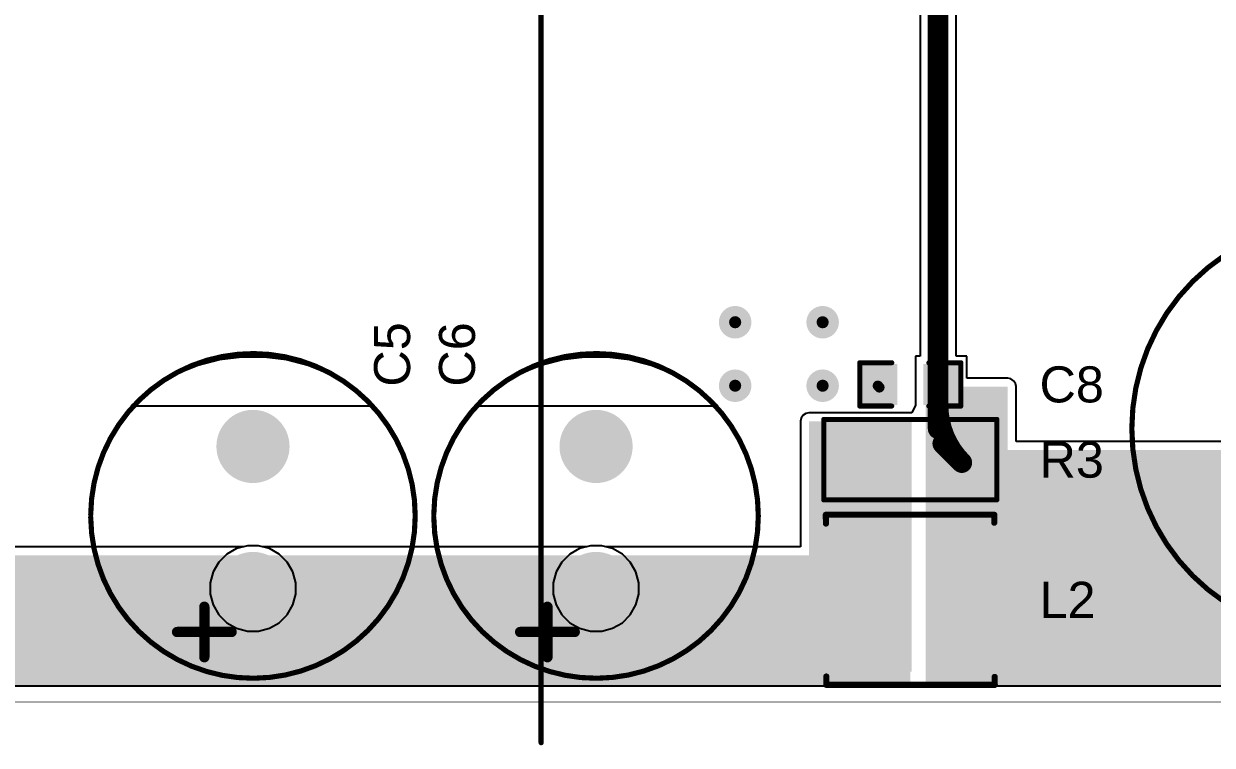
# Model space of a CAD drawing. Header units: inches. Extents: x 0 to 207, y -1 to 213.
# Drawn here: x 2.022 to 3.175, y -1.317 to -0.618 of the extents above; entities that cross this region are included whole.
import ezdxf

# ---------------------------------------------------------------- set-up
doc = ezdxf.new("R2010")
doc.units = ezdxf.units.IN
doc.header["$MEASUREMENT"] = 0
for name, color, linetype in [('Board Outline', 216, 'Continuous'), ('Bottom Layer', 5, 'Continuous'), ('Bottom Solder', 6, 'Continuous'), ('Multi-Layer', 9, 'Continuous'), ('Pad Holes', 156, 'Continuous'), ('Top Layer', 1, 'Continuous'), ('Top Overlay', 2, 'Continuous'), ('Top Paste', 8, 'Continuous'), ('Top Solder', 216, 'Continuous'), ('Via Holes', 16, 'Continuous')]:
    doc.layers.add(name, color=color, linetype=linetype)
doc.styles.add('Arial', font='', dxfattribs={"height": 0.2})
doc.styles.get('Arial').set_extended_font_data('Arial')

# ---------------------------------------------------------------- blocks, each defined once
blk = doc.blocks.new('R___1206_31')
at = {"layer": 'Top Layer'}
for points in [[(-0.08, 0.035), (-0.02, 0.035), (-0.02, -0.035), (-0.08, -0.035)], [(0.02, 0.035), (0.08, 0.035), (0.08, -0.035), (0.02, -0.035)]]:
    blk.add_hatch(color=1, dxfattribs=at).paths.add_polyline_path(points)
at = {"layer": 'Top Paste'}
for points in [[(-0.08, 0.035), (-0.02, 0.035), (-0.02, -0.035), (-0.08, -0.035)], [(0.02, 0.035), (0.08, 0.035), (0.08, -0.035), (0.02, -0.035)]]:
    blk.add_hatch(color=8, dxfattribs=at).paths.add_polyline_path(points)
at = {"layer": 'Top Solder'}
for points in [[(-0.084, 0.039), (-0.016, 0.039), (-0.016, -0.039), (-0.084, -0.039)], [(0.016, 0.039), (0.084, 0.039), (0.084, -0.039), (0.016, -0.039)]]:
    blk.add_hatch(color=216, dxfattribs=at).paths.add_polyline_path(points)
at = {"layer": 'Top Overlay'}
for points in [[(-0.084, -0.039, 0.005, 0.005, 0), (-0.084, 0.039, 0.005, 0.005, 0)], [(-0.084, 0.039, 0.005, 0.005, 0), (0.084, 0.039, 0.005, 0.005, 0)], [(0.084, -0.039, 0.005, 0.005, 0), (0.084, 0.039, 0.005, 0.005, 0)], [(-0.084, -0.039, 0.005, 0.005, 0), (0.084, -0.039, 0.005, 0.005, 0)]]:
    blk.add_lwpolyline(points, format="xyseb", dxfattribs=at)
for points in [[(-0.08525, 0.039, 0.0025, 0.0025, 1), (-0.08275, 0.039, 0.0025, 0.0025, 1)], [(-0.08525, 0.039, 0.0025, 0.0025, 1), (-0.08275, 0.039, 0.0025, 0.0025, 1)], [(0.08275, 0.039, 0.0025, 0.0025, 1), (0.08525, 0.039, 0.0025, 0.0025, 1)], [(0.08275, 0.039, 0.0025, 0.0025, 1), (0.08525, 0.039, 0.0025, 0.0025, 1)], [(-0.08525, -0.039, 0.0025, 0.0025, 1), (-0.08275, -0.039, 0.0025, 0.0025, 1)], [(-0.08525, -0.039, 0.0025, 0.0025, 1), (-0.08275, -0.039, 0.0025, 0.0025, 1)], [(0.08275, -0.039, 0.0025, 0.0025, 1), (0.08525, -0.039, 0.0025, 0.0025, 1)], [(0.08275, -0.039, 0.0025, 0.0025, 1), (0.08525, -0.039, 0.0025, 0.0025, 1)]]:
    blk.add_lwpolyline(points, format="xyseb", close=True, dxfattribs=at)
blk = doc.blocks.new('CR4030_1R0N_39')
at = {"layer": 'Top Layer'}
for points in [[(-0.0945, 0.0689), (-0.0315, 0.0689), (-0.0315, -0.0689), (-0.0945, -0.0689)], [(0.0315, 0.0689), (0.0945, 0.0689), (0.0945, -0.0689), (0.0315, -0.0689)]]:
    blk.add_hatch(color=1, dxfattribs=at).paths.add_polyline_path(points)
at = {"layer": 'Top Paste'}
for points in [[(-0.0945, 0.0689), (-0.0315, 0.0689), (-0.0315, -0.0689), (-0.0945, -0.0689)], [(0.0315, 0.0689), (0.0945, 0.0689), (0.0945, -0.0689), (0.0315, -0.0689)]]:
    blk.add_hatch(color=8, dxfattribs=at).paths.add_polyline_path(points)
at = {"layer": 'Top Solder'}
for points in [[(-0.0965, 0.0709), (-0.0295, 0.0709), (-0.0295, -0.0709), (-0.0965, -0.0709)], [(0.0295, 0.0709), (0.0965, 0.0709), (0.0965, -0.0709), (0.0295, -0.0709)]]:
    blk.add_hatch(color=216, dxfattribs=at).paths.add_polyline_path(points)
at = {"layer": 'Top Overlay'}
for points in [[(-0.082, 0.0825, 0.00591, 0.00591, 0), (-0.0819, 0.074, 0.00591, 0.00591, 0)], [(-0.082, 0.0825, 0.00591, 0.00591, 0), (0.0815, 0.0825, 0.00591, 0.00591, 0)], [(0.0815, 0.0748, 0.00591, 0.00591, 0), (0.0815, 0.0825, 0.00591, 0.00591, 0)], [(-0.0815, -0.0825, 0.00591, 0.00591, 0), (-0.0815, -0.0744, 0.00591, 0.00591, 0)], [(-0.0815, -0.0825, 0.00591, 0.00591, 0), (0.082, -0.0825, 0.00591, 0.00591, 0)], [(0.0819, -0.0748, 0.00591, 0.00591, 0), (0.082, -0.0825, 0.00591, 0.00591, 0)]]:
    blk.add_lwpolyline(points, format="xyseb", dxfattribs=at)
for points in [[(-0.0835, 0.0825, 0.00295, 0.00295, 1), (-0.0805, 0.0825, 0.00295, 0.00295, 1)], [(-0.0835, 0.0825, 0.00295, 0.00295, 1), (-0.0805, 0.0825, 0.00295, 0.00295, 1)], [(0.08, 0.0825, 0.00295, 0.00295, 1), (0.083, 0.0825, 0.00295, 0.00295, 1)], [(0.08, 0.0825, 0.00295, 0.00295, 1), (0.083, 0.0825, 0.00295, 0.00295, 1)], [(-0.0834, 0.074, 0.00295, 0.00295, 1), (-0.0804, 0.074, 0.00295, 0.00295, 1)], [(0.08, 0.0748, 0.00295, 0.00295, 1), (0.083, 0.0748, 0.00295, 0.00295, 1)], [(-0.083, -0.0744, 0.00295, 0.00295, 1), (-0.08, -0.0744, 0.00295, 0.00295, 1)], [(-0.083, -0.0825, 0.00295, 0.00295, 1), (-0.08, -0.0825, 0.00295, 0.00295, 1)], [(-0.083, -0.0825, 0.00295, 0.00295, 1), (-0.08, -0.0825, 0.00295, 0.00295, 1)], [(0.0804, -0.0748, 0.00295, 0.00295, 1), (0.0834, -0.0748, 0.00295, 0.00295, 1)], [(0.0805, -0.0825, 0.00295, 0.00295, 1), (0.0835, -0.0825, 0.00295, 0.00295, 1)], [(0.0805, -0.0825, 0.00295, 0.00295, 1), (0.0835, -0.0825, 0.00295, 0.00295, 1)]]:
    blk.add_lwpolyline(points, format="xyseb", close=True, dxfattribs=at)
blk = doc.blocks.new('ELXZ350ELL471MJ20S_66')
at = {"layer": 'Bottom Layer'}
blk.add_hatch(color=5, dxfattribs=at).paths.add_polyline_path([(-0.1439, 0.0354), (-0.0731, 0.0354), (-0.0731, -0.0354), (-0.1439, -0.0354)])
h = blk.add_hatch(color=5, dxfattribs=at)
edge = h.paths.add_edge_path()
edge.add_arc((0.1085, 0), 0.0354, 0, 360)
at = {"layer": 'Bottom Solder'}
blk.add_hatch(color=6, dxfattribs=at).paths.add_polyline_path([(-0.1479, 0.0394), (-0.0691, 0.0394), (-0.0691, -0.0394), (-0.1479, -0.0394)])
h = blk.add_hatch(color=6, dxfattribs=at)
edge = h.paths.add_edge_path()
edge.add_arc((0.1085, 0), 0.0394, 0, 360)
at = {"layer": 'Multi-Layer'}
blk.add_hatch(color=9, dxfattribs=at).paths.add_polyline_path([(-0.1439, 0.0354), (-0.0731, 0.0354), (-0.0731, -0.0354), (-0.1439, -0.0354)])
h = blk.add_hatch(color=9, dxfattribs=at)
edge = h.paths.add_edge_path()
edge.add_arc((0.1085, 0), 0.0354, 0, 360)
at = {"layer": 'Pad Holes'}
h = blk.add_hatch(color=7, dxfattribs=at)
edge = h.paths.add_edge_path()
edge.add_arc((-0.1085, 0), 0.0205, 0, 360)
h = blk.add_hatch(color=7, dxfattribs=at)
edge = h.paths.add_edge_path()
edge.add_arc((0.1085, 0), 0.0205, 0, 360)
at = {"layer": 'Top Layer'}
blk.add_hatch(color=1, dxfattribs=at).paths.add_polyline_path([(-0.1439, 0.0354), (-0.0731, 0.0354), (-0.0731, -0.0354), (-0.1439, -0.0354)])
h = blk.add_hatch(color=1, dxfattribs=at)
edge = h.paths.add_edge_path()
edge.add_arc((0.1085, 0), 0.0354, 0, 360)
at = {"layer": 'Top Solder'}
blk.add_hatch(color=216, dxfattribs=at).paths.add_polyline_path([(-0.1479, 0.0394), (-0.0691, 0.0394), (-0.0691, -0.0394), (-0.1479, -0.0394)])
h = blk.add_hatch(color=216, dxfattribs=at)
edge = h.paths.add_edge_path()
edge.add_arc((0.1085, 0), 0.0394, 0, 360)
at = {"layer": 'Top Overlay'}
for points in [[(0.202, 0, 0.005, 0.005, 1), (-0.202, 0, 0.005, 0.005, 1)], [(-0.2323, 0.019, 0.0025, 0.0025, 1), (-0.2298, 0.019, 0.0025, 0.0025, 1)], [(-0.2512, 0, 0.0025, 0.0025, 1), (-0.2487, 0, 0.0025, 0.0025, 1)], [(-0.2132, 0, 0.0025, 0.0025, 1), (-0.2107, 0, 0.0025, 0.0025, 1)], [(-0.2032, 0, 0.0025, 0.0025, 1), (-0.2008, 0, 0.0025, 0.0025, 1)], [(0.2008, 0, 0.0025, 0.0025, 1), (0.2032, 0, 0.0025, 0.0025, 1)], [(-0.2323, -0.019, 0.0025, 0.0025, 1), (-0.2298, -0.019, 0.0025, 0.0025, 1)]]:
    blk.add_lwpolyline(points, format="xyseb", close=True, dxfattribs=at)
for points in [[(-0.231, 0.019, 0.005, 0.005, 0), (-0.231, -0.019, 0.005, 0.005, 0)], [(-0.25, 0, 0.005, 0.005, 0), (-0.212, 0, 0.005, 0.005, 0)]]:
    blk.add_lwpolyline(points, format="xyseb", dxfattribs=at)
blk = doc.blocks.new('C___0603_68')
at = {"layer": 'Top Layer'}
for points in [[(-0.015, 0.0175), (-0.015, -0.0175), (-0.045, -0.0175), (-0.045, 0.0175)], [(0.045, 0.0175), (0.045, -0.0175), (0.015, -0.0175), (0.015, 0.0175)]]:
    blk.add_hatch(color=1, dxfattribs=at).paths.add_polyline_path(points)
at = {"layer": 'Top Paste'}
for points in [[(-0.015, 0.0175), (-0.015, -0.0175), (-0.045, -0.0175), (-0.045, 0.0175)], [(0.045, 0.0175), (0.045, -0.0175), (0.015, -0.0175), (0.015, 0.0175)]]:
    blk.add_hatch(color=8, dxfattribs=at).paths.add_polyline_path(points)
at = {"layer": 'Top Solder'}
for points in [[(-0.0126, 0.0199), (-0.0126, -0.0199), (-0.0474, -0.0199), (-0.0474, 0.0199)], [(0.0474, 0.0199), (0.0474, -0.0199), (0.0126, -0.0199), (0.0126, 0.0199)]]:
    blk.add_hatch(color=216, dxfattribs=at).paths.add_polyline_path(points)
at = {"layer": 'Top Overlay'}
for points in [[(-0.049, 0.021, 0.005, 0.005, 0), (-0.018, 0.021, 0.005, 0.005, 0)], [(-0.049, -0.021, 0.005, 0.005, 0), (-0.049, 0.021, 0.005, 0.005, 0)], [(0.018, 0.021, 0.005, 0.005, 0), (0.049, 0.021, 0.005, 0.005, 0)], [(0.049, -0.021, 0.005, 0.005, 0), (0.049, 0.021, 0.005, 0.005, 0)], [(-0.049, -0.021, 0.005, 0.005, 0), (-0.018, -0.021, 0.005, 0.005, 0)], [(0.018, -0.021, 0.005, 0.005, 0), (0.049, -0.021, 0.005, 0.005, 0)]]:
    blk.add_lwpolyline(points, format="xyseb", dxfattribs=at)
for points in [[(-0.0503, 0.021, 0.0025, 0.0025, 1), (-0.0478, 0.021, 0.0025, 0.0025, 1)], [(-0.0503, 0.021, 0.0025, 0.0025, 1), (-0.0478, 0.021, 0.0025, 0.0025, 1)], [(-0.0192, 0.021, 0.0025, 0.0025, 1), (-0.0168, 0.021, 0.0025, 0.0025, 1)], [(0.0168, 0.021, 0.0025, 0.0025, 1), (0.0192, 0.021, 0.0025, 0.0025, 1)], [(0.0478, 0.021, 0.0025, 0.0025, 1), (0.0503, 0.021, 0.0025, 0.0025, 1)], [(0.0478, 0.021, 0.0025, 0.0025, 1), (0.0503, 0.021, 0.0025, 0.0025, 1)], [(-0.0503, -0.021, 0.0025, 0.0025, 1), (-0.0478, -0.021, 0.0025, 0.0025, 1)], [(-0.0503, -0.021, 0.0025, 0.0025, 1), (-0.0478, -0.021, 0.0025, 0.0025, 1)], [(-0.0192, -0.021, 0.0025, 0.0025, 1), (-0.0168, -0.021, 0.0025, 0.0025, 1)], [(0.0168, -0.021, 0.0025, 0.0025, 1), (0.0192, -0.021, 0.0025, 0.0025, 1)], [(0.0478, -0.021, 0.0025, 0.0025, 1), (0.0503, -0.021, 0.0025, 0.0025, 1)], [(0.0478, -0.021, 0.0025, 0.0025, 1), (0.0503, -0.021, 0.0025, 0.0025, 1)]]:
    blk.add_lwpolyline(points, format="xyseb", close=True, dxfattribs=at)
blk = doc.blocks.new('35ZLH220MEFC8X11_5_70')
at = {"layer": 'Bottom Layer'}
h = blk.add_hatch(color=5, dxfattribs=at)
edge = h.paths.add_edge_path()
edge.add_arc((-0.0689, 0), 0.0315, 0, 360)
h = blk.add_hatch(color=5, dxfattribs=at)
edge = h.paths.add_edge_path()
edge.add_arc((0.0689, 0), 0.0315, 0, 360)
at = {"layer": 'Bottom Solder'}
h = blk.add_hatch(color=6, dxfattribs=at)
edge = h.paths.add_edge_path()
edge.add_arc((-0.0689, 0), 0.0355, 0, 360)
h = blk.add_hatch(color=6, dxfattribs=at)
edge = h.paths.add_edge_path()
edge.add_arc((0.0689, 0), 0.0355, 0, 360)
at = {"layer": 'Multi-Layer'}
h = blk.add_hatch(color=9, dxfattribs=at)
edge = h.paths.add_edge_path()
edge.add_arc((-0.0689, 0), 0.0315, 0, 360)
h = blk.add_hatch(color=9, dxfattribs=at)
edge = h.paths.add_edge_path()
edge.add_arc((0.0689, 0), 0.0315, 0, 360)
at = {"layer": 'Pad Holes'}
h = blk.add_hatch(color=7, dxfattribs=at)
edge = h.paths.add_edge_path()
edge.add_arc((-0.0689, 0), 0.0197, 0, 360)
h = blk.add_hatch(color=7, dxfattribs=at)
edge = h.paths.add_edge_path()
edge.add_arc((0.0689, 0), 0.0197, 0, 360)
at = {"layer": 'Top Layer'}
h = blk.add_hatch(color=1, dxfattribs=at)
edge = h.paths.add_edge_path()
edge.add_arc((-0.0689, 0), 0.0315, 0, 360)
h = blk.add_hatch(color=1, dxfattribs=at)
edge = h.paths.add_edge_path()
edge.add_arc((0.0689, 0), 0.0315, 0, 360)
at = {"layer": 'Top Solder'}
h = blk.add_hatch(color=216, dxfattribs=at)
edge = h.paths.add_edge_path()
edge.add_arc((-0.0689, 0), 0.0355, 0, 360)
h = blk.add_hatch(color=216, dxfattribs=at)
edge = h.paths.add_edge_path()
edge.add_arc((0.0689, 0), 0.0355, 0, 360)
at = {"layer": 'Top Overlay'}
for p, q in [((0.1083, 0.1181), (0.1083, -0.1181)), ((0.1158, 0.1102), (0.1083, 0.1181)), ((0.1083, 0.1181), (0.1083, 0.1181)), ((0.1287, 0.0927), (0.1158, 0.1102)), ((0.1392, 0.0737), (0.1287, 0.0927)), ((0.1473, 0.0535), (0.1392, 0.0737)), ((0.1528, 0.0325), (0.1473, 0.0535)), ((0.1555, 0.0109), (0.1528, 0.0325)), ((0.1555, -0.0109), (0.1555, 0.0109)), ((0.1528, -0.0325), (0.1555, -0.0109)), ((0.1473, -0.0535), (0.1528, -0.0325)), ((0.1392, -0.0737), (0.1473, -0.0535)), ((0.1287, -0.0927), (0.1392, -0.0737)), ((0.1158, -0.1102), (0.1287, -0.0927)), ((0.1083, -0.1181), (0.1158, -0.1102))]:
    blk.add_line(p, q, dxfattribs=at)
for points in [[(0.0029, 0.1575, 0.005, 0.005, -224.974584), (0.0001, 0.1575, 0.005, 0.005, 0)], [(-0.1111, 0.0737, 0.01, 0.01, 0), (-0.1111, 0.0207, 0.01, 0.01, 0)], [(-0.1356, 0.0472, 0.01, 0.01, 0), (-0.0866, 0.0472, 0.01, 0.01, 0)]]:
    blk.add_lwpolyline(points, format="xyseb", dxfattribs=at)
for points in [[(-0.0011, 0.1575, 0.0025, 0.0025, 1), (0.0014, 0.1575, 0.0025, 0.0025, 1)], [(0.0017, 0.1575, 0.0025, 0.0025, 1), (0.0042, 0.1575, 0.0025, 0.0025, 1)], [(-0.1136, 0.0737, 0.005, 0.005, 1), (-0.1086, 0.0737, 0.005, 0.005, 1)], [(-0.1381, 0.0472, 0.005, 0.005, 1), (-0.1331, 0.0472, 0.005, 0.005, 1)], [(-0.0891, 0.0472, 0.005, 0.005, 1), (-0.0841, 0.0472, 0.005, 0.005, 1)], [(-0.1136, 0.0207, 0.005, 0.005, 1), (-0.1086, 0.0207, 0.005, 0.005, 1)]]:
    blk.add_lwpolyline(points, format="xyseb", close=True, dxfattribs=at)
blk = doc.blocks.new('35ZLH220MEFC8X11_5_71')
at = {"layer": 'Bottom Layer'}
h = blk.add_hatch(color=5, dxfattribs=at)
edge = h.paths.add_edge_path()
edge.add_arc((-0.0689, 0), 0.0315, 0, 360)
h = blk.add_hatch(color=5, dxfattribs=at)
edge = h.paths.add_edge_path()
edge.add_arc((0.0689, 0), 0.0315, 0, 360)
at = {"layer": 'Bottom Solder'}
h = blk.add_hatch(color=6, dxfattribs=at)
edge = h.paths.add_edge_path()
edge.add_arc((-0.0689, 0), 0.0355, 0, 360)
h = blk.add_hatch(color=6, dxfattribs=at)
edge = h.paths.add_edge_path()
edge.add_arc((0.0689, 0), 0.0355, 0, 360)
at = {"layer": 'Multi-Layer'}
h = blk.add_hatch(color=9, dxfattribs=at)
edge = h.paths.add_edge_path()
edge.add_arc((-0.0689, 0), 0.0315, 0, 360)
h = blk.add_hatch(color=9, dxfattribs=at)
edge = h.paths.add_edge_path()
edge.add_arc((0.0689, 0), 0.0315, 0, 360)
at = {"layer": 'Pad Holes'}
h = blk.add_hatch(color=7, dxfattribs=at)
edge = h.paths.add_edge_path()
edge.add_arc((-0.0689, 0), 0.0197, 0, 360)
h = blk.add_hatch(color=7, dxfattribs=at)
edge = h.paths.add_edge_path()
edge.add_arc((0.0689, 0), 0.0197, 0, 360)
at = {"layer": 'Top Layer'}
h = blk.add_hatch(color=1, dxfattribs=at)
edge = h.paths.add_edge_path()
edge.add_arc((-0.0689, 0), 0.0315, 0, 360)
h = blk.add_hatch(color=1, dxfattribs=at)
edge = h.paths.add_edge_path()
edge.add_arc((0.0689, 0), 0.0315, 0, 360)
at = {"layer": 'Top Solder'}
h = blk.add_hatch(color=216, dxfattribs=at)
edge = h.paths.add_edge_path()
edge.add_arc((-0.0689, 0), 0.0355, 0, 360)
h = blk.add_hatch(color=216, dxfattribs=at)
edge = h.paths.add_edge_path()
edge.add_arc((0.0689, 0), 0.0355, 0, 360)
at = {"layer": 'Top Overlay'}
for p, q in [((0.1083, 0.1181), (0.1083, -0.1181)), ((0.1158, 0.1102), (0.1083, 0.1181)), ((0.1083, 0.1181), (0.1083, 0.1181)), ((0.1287, 0.0927), (0.1158, 0.1102)), ((0.1392, 0.0737), (0.1287, 0.0927)), ((0.1473, 0.0535), (0.1392, 0.0737)), ((0.1528, 0.0325), (0.1473, 0.0535)), ((0.1555, 0.0109), (0.1528, 0.0325)), ((0.1555, -0.0109), (0.1555, 0.0109)), ((0.1528, -0.0325), (0.1555, -0.0109)), ((0.1473, -0.0535), (0.1528, -0.0325)), ((0.1392, -0.0737), (0.1473, -0.0535)), ((0.1287, -0.0927), (0.1392, -0.0737)), ((0.1158, -0.1102), (0.1287, -0.0927)), ((0.1083, -0.1181), (0.1158, -0.1102))]:
    blk.add_line(p, q, dxfattribs=at)
for points in [[(0.0029, 0.1575, 0.005, 0.005, -224.974584), (0.0001, 0.1575, 0.005, 0.005, 0)], [(-0.1111, 0.0737, 0.01, 0.01, 0), (-0.1111, 0.0207, 0.01, 0.01, 0)], [(-0.1356, 0.0472, 0.01, 0.01, 0), (-0.0866, 0.0472, 0.01, 0.01, 0)]]:
    blk.add_lwpolyline(points, format="xyseb", dxfattribs=at)
for points in [[(-0.0011, 0.1575, 0.0025, 0.0025, 1), (0.0014, 0.1575, 0.0025, 0.0025, 1)], [(0.0017, 0.1575, 0.0025, 0.0025, 1), (0.0042, 0.1575, 0.0025, 0.0025, 1)], [(-0.1136, 0.0737, 0.005, 0.005, 1), (-0.1086, 0.0737, 0.005, 0.005, 1)], [(-0.1381, 0.0472, 0.005, 0.005, 1), (-0.1331, 0.0472, 0.005, 0.005, 1)], [(-0.0891, 0.0472, 0.005, 0.005, 1), (-0.0841, 0.0472, 0.005, 0.005, 1)], [(-0.1136, 0.0207, 0.005, 0.005, 1), (-0.1086, 0.0207, 0.005, 0.005, 1)]]:
    blk.add_lwpolyline(points, format="xyseb", close=True, dxfattribs=at)

msp = doc.modelspace()

# ---------------------------------------------------------------- hatches: boundary and pattern name
at = {"layer": 'Bottom Layer'}
h = msp.add_hatch(color=5, dxfattribs=at)
edge = h.paths.add_edge_path()
edge.add_arc((2.712, -0.9071), 0.0118, 0, 360)
h = msp.add_hatch(color=5, dxfattribs=at)
edge = h.paths.add_edge_path()
edge.add_arc((2.7969, -0.9071), 0.0118, 0, 360)
h = msp.add_hatch(color=5, dxfattribs=at)
edge = h.paths.add_edge_path()
edge.add_arc((2.712, -0.9687), 0.0118, 0, 360)
h = msp.add_hatch(color=5, dxfattribs=at)
edge = h.paths.add_edge_path()
edge.add_arc((2.7969, -0.9687), 0.0118, 0, 360)
at = {"layer": 'Bottom Solder'}
h = msp.add_hatch(color=6, dxfattribs=at)
edge = h.paths.add_edge_path()
edge.add_arc((2.712, -0.9071), 0.0158, 0, 360)
h = msp.add_hatch(color=6, dxfattribs=at)
edge = h.paths.add_edge_path()
edge.add_arc((2.7969, -0.9071), 0.0158, 0, 360)
h = msp.add_hatch(color=6, dxfattribs=at)
edge = h.paths.add_edge_path()
edge.add_arc((2.712, -0.9687), 0.0158, 0, 360)
h = msp.add_hatch(color=6, dxfattribs=at)
edge = h.paths.add_edge_path()
edge.add_arc((2.7969, -0.9687), 0.0158, 0, 360)
at = {"layer": 'Top Layer'}
h = msp.add_hatch(color=1, dxfattribs=at)
edge = h.paths.add_edge_path()
edge.add_arc((2.712, -0.9071), 0.0118, 0, 360)
h = msp.add_hatch(color=1, dxfattribs=at)
edge = h.paths.add_edge_path()
edge.add_arc((2.7969, -0.9071), 0.0118, 0, 360)
h = msp.add_hatch(color=1, dxfattribs=at)
edge = h.paths.add_edge_path()
edge.add_arc((2.712, -0.9687), 0.0118, 0, 360)
h = msp.add_hatch(color=1, dxfattribs=at)
edge = h.paths.add_edge_path()
edge.add_arc((2.7969, -0.9687), 0.0118, 0, 360)
for points in [[(2.897, -1.2611), (2.9765, -1.2611), (2.9765, -0.9695), (2.897, -0.9695)], [(2.7836, -1.2461), (2.8834, -1.2461), (2.8834, -1.0032), (2.7836, -1.0032)], [(2.897, -1.2611), (3.365, -1.2611), (3.365, -1.031), (2.897, -1.031)], [(1.3922, -1.2601), (2.882, -1.2601), (2.882, -1.1331), (1.3922, -1.1331)]]:
    msp.add_hatch(color=1, dxfattribs=at).paths.add_polyline_path(points)
at = {"layer": 'Top Solder'}
h = msp.add_hatch(color=216, dxfattribs=at)
edge = h.paths.add_edge_path()
edge.add_arc((2.712, -0.9071), 0.0158, 0, 360)
h = msp.add_hatch(color=216, dxfattribs=at)
edge = h.paths.add_edge_path()
edge.add_arc((2.7969, -0.9071), 0.0158, 0, 360)
h = msp.add_hatch(color=216, dxfattribs=at)
edge = h.paths.add_edge_path()
edge.add_arc((2.712, -0.9687), 0.0158, 0, 360)
h = msp.add_hatch(color=216, dxfattribs=at)
edge = h.paths.add_edge_path()
edge.add_arc((2.7969, -0.9687), 0.0158, 0, 360)
at = {"layer": 'Via Holes'}
h = msp.add_hatch(color=7, dxfattribs=at)
edge = h.paths.add_edge_path()
edge.add_arc((2.712, -0.9071), 0.00591, 0, 360)
h = msp.add_hatch(color=7, dxfattribs=at)
edge = h.paths.add_edge_path()
edge.add_arc((2.7969, -0.9071), 0.00591, 0, 360)
h = msp.add_hatch(color=7, dxfattribs=at)
edge = h.paths.add_edge_path()
edge.add_arc((2.712, -0.9687), 0.00591, 0, 360)
h = msp.add_hatch(color=7, dxfattribs=at)
edge = h.paths.add_edge_path()
edge.add_arc((2.7969, -0.9687), 0.00591, 0, 360)

# ---------------------------------------------------------------- linework, layer by layer
at = {"layer": 'Board Outline'}
msp.add_lwpolyline([(1.063, -1.2756, 0.0005, 0.0005, 0), (3.9843, -1.2756, 0.0005, 0.0005, 0)], format="xyseb", dxfattribs=at)
msp.add_lwpolyline([(1.063, -1.2756, 0.0005, 0.0005, 0), (3.9843, -1.2756, 0.0005, 0.0005, 0)], format="xyseb", dxfattribs=at)
msp.add_lwpolyline([(1.063, -1.2756, 0.0005, 0.0005, 0), (3.9843, -1.2756, 0.0005, 0.0005, 0)], format="xyseb", dxfattribs=at)
msp.add_lwpolyline([(1.063, -1.2756, 0.0005, 0.0005, 0), (3.9843, -1.2756, 0.0005, 0.0005, 0)], format="xyseb", dxfattribs=at)
at = {"layer": 'Bottom Layer'}
for p, q in [((2.228, -1.1267), (2.2186, -1.1322)), ((2.2386, -1.1239), (2.228, -1.1267)), ((2.2495, -1.1239), (2.2386, -1.1239)), ((2.26, -1.1267), (2.2495, -1.1239)), ((2.2695, -1.1322), (2.26, -1.1267)), ((2.561, -1.1267), (2.5516, -1.1322)), ((2.5716, -1.1239), (2.561, -1.1267)), ((2.5825, -1.1239), (2.5716, -1.1239)), ((2.593, -1.1267), (2.5825, -1.1239)), ((2.6025, -1.1322), (2.593, -1.1267)), ((2.2108, -1.1399), (2.2054, -1.1493)), ((2.2186, -1.1322), (2.2108, -1.1399)), ((2.2772, -1.1399), (2.2695, -1.1322)), ((2.2827, -1.1493), (2.2772, -1.1399)), ((2.5438, -1.1399), (2.5384, -1.1493)), ((2.5516, -1.1322), (2.5438, -1.1399)), ((2.6102, -1.1399), (2.6025, -1.1322)), ((2.6157, -1.1493), (2.6102, -1.1399)), ((2.2054, -1.1493), (2.2025, -1.1599)), ((2.2855, -1.1599), (2.2827, -1.1493)), ((2.5384, -1.1493), (2.5355, -1.1599)), ((2.6185, -1.1599), (2.6157, -1.1493)), ((2.2025, -1.1599), (2.2025, -1.1708)), ((2.2855, -1.1708), (2.2855, -1.1599)), ((2.5355, -1.1599), (2.5355, -1.1708)), ((2.6185, -1.1708), (2.6185, -1.1599)), ((2.2025, -1.1708), (2.2054, -1.1814)), ((2.2827, -1.1814), (2.2855, -1.1708)), ((2.5355, -1.1708), (2.5384, -1.1814)), ((2.6157, -1.1814), (2.6185, -1.1708)), ((2.2054, -1.1814), (2.2108, -1.1908)), ((2.2772, -1.1908), (2.2827, -1.1814)), ((2.5384, -1.1814), (2.5438, -1.1908)), ((2.6102, -1.1908), (2.6157, -1.1814)), ((2.2108, -1.1908), (2.2186, -1.1986)), ((2.2186, -1.1986), (2.228, -1.204)), ((2.26, -1.204), (2.2695, -1.1986)), ((2.2695, -1.1986), (2.2772, -1.1908)), ((2.5438, -1.1908), (2.5516, -1.1986)), ((2.5516, -1.1986), (2.561, -1.204)), ((2.593, -1.204), (2.6025, -1.1986)), ((2.6025, -1.1986), (2.6102, -1.1908)), ((2.228, -1.204), (2.2386, -1.2069)), ((2.2386, -1.2069), (2.2495, -1.2069)), ((2.2495, -1.2069), (2.26, -1.204)), ((2.561, -1.204), (2.5716, -1.2069)), ((2.5716, -1.2069), (2.5825, -1.2069)), ((2.5825, -1.2069), (2.593, -1.204)), ((3.9972, -1.2603), (1.063, -1.2603))]:
    msp.add_line(p, q, dxfattribs=at)
at = {"layer": 'Top Layer'}
for p, q in [((2.8917, -0.4795), (2.8917, -0.9399)), ((2.9264, -0.9399), (2.9264, -0.4795)), ((2.8917, -0.9399), (2.887, -0.9399)), ((2.887, -0.9399), (2.887, -0.9876)), ((2.937, -0.9399), (2.9264, -0.9399)), ((2.937, -0.9614), (2.937, -0.9399)), ((2.9765, -0.9614), (2.937, -0.9614)), ((2.9796, -0.962), (2.9765, -0.9614)), ((2.9823, -0.9638), (2.9796, -0.962)), ((2.9841, -0.9664), (2.9823, -0.9638)), ((2.9847, -0.9695), (2.9841, -0.9664)), ((2.9847, -1.0228), (2.9847, -0.9695)), ((2.887, -0.9876), (2.8835, -0.9949)), ((2.7761, -1.0001), (2.7755, -1.0032)), ((2.7755, -1.0032), (2.7755, -1.1249)), ((2.7779, -0.9974), (2.7761, -1.0001)), ((2.7805, -0.9957), (2.7779, -0.9974)), ((2.7836, -0.9951), (2.7805, -0.9957)), ((2.8791, -0.9951), (2.7836, -0.9951)), ((2.8835, -0.9949), (2.8791, -0.9951)), ((3.3423, -1.0228), (2.9847, -1.0228)), ((2.2347, -1.1249), (1.5636, -1.1249)), ((2.2386, -1.1239), (2.2347, -1.1249)), ((2.2495, -1.1239), (2.2386, -1.1239)), ((2.2534, -1.1249), (2.2495, -1.1239)), ((2.5677, -1.1249), (2.2534, -1.1249)), ((2.5716, -1.1239), (2.5677, -1.1249)), ((2.5825, -1.1239), (2.5716, -1.1239)), ((2.5864, -1.1249), (2.5825, -1.1239)), ((2.7755, -1.1249), (2.5864, -1.1249))]:
    msp.add_line(p, q, dxfattribs=at)
for points in [[(2.909, -1.0104, 0.02, 0.02, 0), (2.909, -0.452, 0.02, 0.02, 0)], [(2.8505, -0.9687, 0.01, 0.01, 0), (2.852, -0.9703, 0.01, 0.01, 0)], [(2.932, -1.0433, 0.02, 0.02, -0.198912), (2.909, -0.9878, 0.02, 0.02, 0)], [(2.9135, -1.0248, 0.02, 0.02, 0), (2.932, -1.0433, 0.02, 0.02, 0)]]:
    msp.add_lwpolyline(points, format="xyseb", dxfattribs=at)
for points in [[(2.848, -0.9687, 0.005, 0.005, 1), (2.853, -0.9687, 0.005, 0.005, 1)], [(2.8495, -0.9703, 0.005, 0.005, 1), (2.8545, -0.9703, 0.005, 0.005, 1)], [(2.904, -0.9878, 0.01, 0.01, 1), (2.914, -0.9878, 0.01, 0.01, 1)], [(2.904, -1.0104, 0.01, 0.01, 1), (2.914, -1.0104, 0.01, 0.01, 1)], [(2.9085, -1.0248, 0.01, 0.01, 1), (2.9185, -1.0248, 0.01, 0.01, 1)], [(2.927, -1.0433, 0.01, 0.01, 1), (2.937, -1.0433, 0.01, 0.01, 1)], [(2.927, -1.0433, 0.01, 0.01, 1), (2.937, -1.0433, 0.01, 0.01, 1)]]:
    msp.add_lwpolyline(points, format="xyseb", close=True, dxfattribs=at)
at = {"layer": 'Top Overlay'}
msp.add_lwpolyline([(2.5236, -1.315, 0.005, 0.005, 0), (2.5236, 0.0236, 0.005, 0.005, 0)], format="xyseb", dxfattribs=at)
msp.add_lwpolyline([(2.5224, -1.315, 0.0025, 0.0025, 1), (2.5249, -1.315, 0.0025, 0.0025, 1)], format="xyseb", close=True, dxfattribs=at)

# ---------------------------------------------------------------- block references
at = {"rotation": 90}
for name, p in [('ELXZ350ELL471MJ20S_66', (3.299, -1.0103)), ('35ZLH220MEFC8X11_5_71', (2.244, -1.0965)), ('35ZLH220MEFC8X11_5_70', (2.577, -1.0965))]:
    msp.add_blockref(name, p, dxfattribs=at)
for name, p in [('C___0603_68', (2.882, -0.9674)), ('R___1206_31', (2.882, -1.0404)), ('CR4030_1R0N_39', (2.882, -1.1764))]:
    msp.add_blockref(name, p)

# ---------------------------------------------------------------- texts
at = {"layer": 'Top Overlay', "style": 'Arial'}
for s, p in [('C5', (2.3965, -0.9696)), ('C6', (2.4595, -0.9696))]:
    msp.add_text(s, height=0.035, rotation=90, dxfattribs=at).set_placement(p)
for s, p in [('C8', (3.0074, -0.9849)), ('R3', (3.0074, -1.0579)), ('L2', (3.0074, -1.1939))]:
    msp.add_text(s, height=0.035, dxfattribs=at).set_placement(p)

doc.saveas('drawing.dxf')
